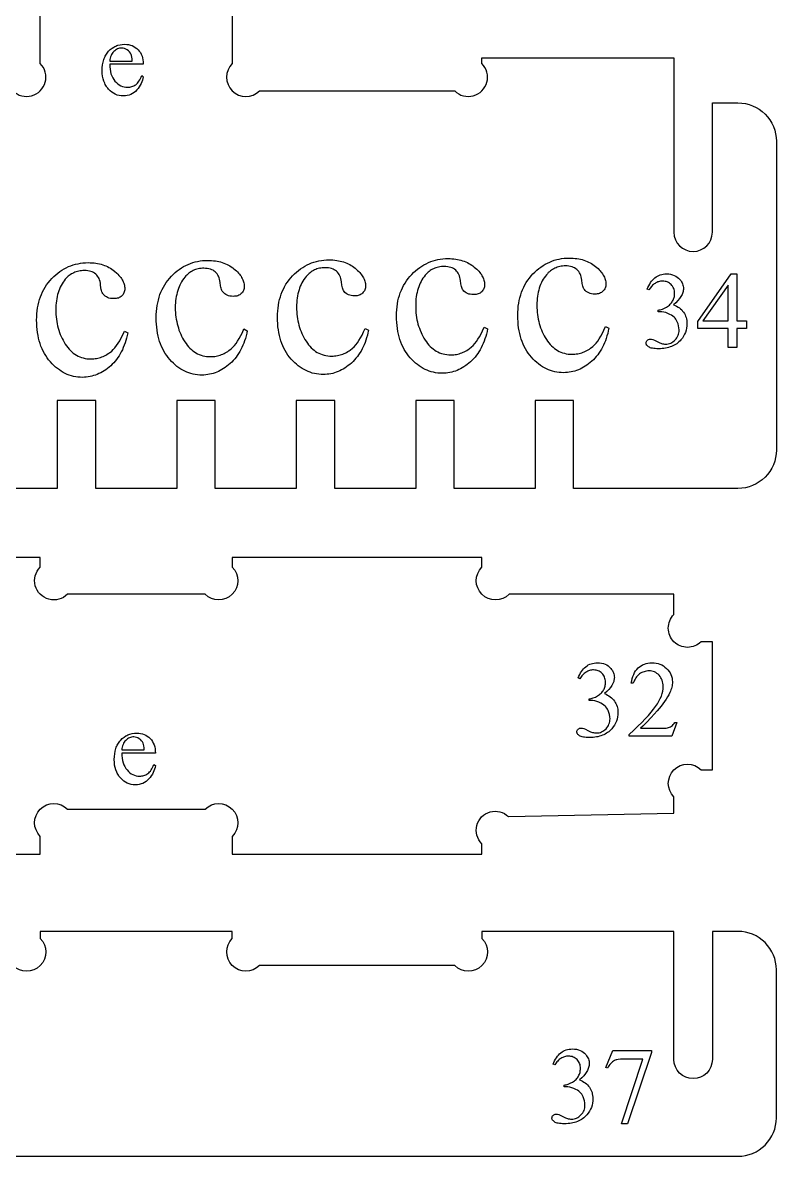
# Model space of a CAD drawing. Extents: x 7 to 905, y -397 to 592.
# Drawn here: x 790.5 to 884.7, y 14.5 to 156.1 of the extents above; entities that cross this region are included whole.
import ezdxf

# ---------------------------------------------------------------- set-up
doc = ezdxf.new("R2010")
doc.units = 0
doc.header["$MEASUREMENT"] = 0
doc.layers.add('EXT', color=1, linetype='CONTINUOUS')
doc.layers.add('TEXT', color=18, linetype='CONTINUOUS')

msp = doc.modelspace()

# ---------------------------------------------------------------- linework, layer by layer
at = {"layer": 'EXT'}
for points in [[(816.68, 161.97), (816.68, 150.99, 1), (820.07, 147.59), (844.48, 147.59, 1), (847.88, 150.99), (847.88, 151.7), (871.88, 151.7), (871.88, 129.92, 1), (876.68, 129.92), (876.68, 129.92), (876.68, 146.09), (879.88, 146.09, -0.414214), (884.68, 141.29), (884.68, 102.72, -0.414214), (879.88, 97.92), (859.34, 97.92), (859.34, 108.92), (854.54, 108.92), (854.54, 97.92), (844.41, 97.92), (844.41, 108.92), (839.61, 108.92), (839.61, 97.92), (829.48, 97.92), (829.48, 108.92), (824.68, 108.92), (824.68, 97.92), (814.54, 97.92), (814.54, 108.92), (809.74, 108.92), (809.74, 97.92), (799.61, 97.92), (799.61, 108.92), (794.81, 108.92), (794.81, 97.92), (784.68, 97.92)], [(789.28, 147.59, 1), (792.68, 150.99), (792.68, 161.97)], [(761.48, 52.24), (792.68, 52.24), (792.68, 54.46, -1), (796.07, 57.85), (813.28, 57.85, -1), (816.68, 54.46), (816.68, 52.24), (847.88, 52.24), (847.88, 53.53, -1), (851.2, 56.92), (871.88, 57.35), (871.88, 59.38, -1), (875.27, 62.77), (876.68, 62.77), (876.68, 78.77), (875.27, 78.77, -0.414214), (871.88, 78.77, -0.414214), (871.88, 82.17), (871.88, 84.7), (851.27, 84.7, -1), (847.88, 88.09), (847.88, 89.3), (816.68, 89.3), (816.68, 88.09, -1), (813.28, 84.7), (796.07, 84.7, -1), (792.68, 88.09), (792.68, 89.3), (761.48, 89.3)], [(729.48, 14.49), (879.88, 14.49, 0.414214), (884.68, 19.29), (884.68, 37.79, 0.414214), (879.88, 42.59), (876.68, 42.59), (876.68, 26.59, -1), (871.88, 26.59), (871.88, 26.59), (871.88, 42.59), (847.88, 42.59), (847.88, 41.71, -1), (844.48, 38.32), (820.07, 38.32, -1), (816.68, 41.71), (816.68, 42.59), (792.68, 42.59), (792.68, 41.71, -1), (789.28, 38.32)]]:
    msp.add_lwpolyline(points, format="xyb", dxfattribs=at)
at = {"layer": 'TEXT'}
for points in [[(801.36, 150.93), (801.37, 150.6), (801.4, 150.29), (801.45, 149.99), (801.52, 149.72), (801.62, 149.46), (801.73, 149.23), (801.86, 149.01), (802.02, 148.8), (802.19, 148.62), (802.37, 148.47), (802.55, 148.33), (802.74, 148.23), (802.94, 148.14), (803.15, 148.08), (803.36, 148.05), (803.58, 148.03), (803.73, 148.04), (803.87, 148.05), (804.01, 148.08), (804.14, 148.12), (804.27, 148.16), (804.39, 148.22), (804.51, 148.29), (804.62, 148.36), (804.73, 148.45), (804.83, 148.56), (804.93, 148.67), (805.02, 148.81), (805.11, 148.96), (805.2, 149.12), (805.28, 149.3), (805.36, 149.49), (805.56, 149.35), (805.52, 149.13), (805.46, 148.91), (805.39, 148.7), (805.29, 148.49), (805.18, 148.28), (805.06, 148.08), (804.91, 147.89), (804.75, 147.7), (804.58, 147.52), (804.4, 147.37), (804.2, 147.24), (804, 147.14), (803.78, 147.06), (803.56, 147), (803.32, 146.96), (803.08, 146.95), (802.81, 146.97), (802.55, 147.01), (802.3, 147.07), (802.06, 147.17), (801.83, 147.29), (801.61, 147.43), (801.4, 147.61), (801.2, 147.81), (801.11, 147.91), (801.02, 148.03), (800.94, 148.15), (800.86, 148.27), (800.79, 148.4), (800.73, 148.53), (800.62, 148.8), (800.53, 149.1), (800.47, 149.41), (800.43, 149.75), (800.42, 150.1), (800.43, 150.48), (800.47, 150.84), (800.53, 151.17), (800.62, 151.49), (800.67, 151.64), (800.73, 151.78), (800.8, 151.92), (800.87, 152.05), (800.95, 152.18), (801.03, 152.3), (801.12, 152.42), (801.22, 152.53), (801.43, 152.74), (801.65, 152.91), (801.88, 153.06), (802, 153.13), (802.12, 153.19), (802.25, 153.24), (802.38, 153.28), (802.65, 153.35), (802.93, 153.39), (803.23, 153.4), (803.48, 153.39), (803.72, 153.36), (803.94, 153.31), (804.16, 153.24), (804.36, 153.14), (804.56, 153.02), (804.74, 152.89), (804.91, 152.73), (805.06, 152.55), (805.19, 152.36), (805.31, 152.16), (805.4, 151.94), (805.47, 151.71), (805.52, 151.46), (805.55, 151.2), (805.56, 150.93)], [(801.36, 151.31), (804.18, 151.31), (804.16, 151.58), (804.13, 151.81), (804.09, 151.99), (804.04, 152.14), (803.94, 152.31), (803.83, 152.47), (803.7, 152.6), (803.54, 152.72), (803.38, 152.81), (803.21, 152.88), (803.03, 152.92), (802.86, 152.93), (802.72, 152.93), (802.59, 152.91), (802.46, 152.87), (802.33, 152.83), (802.21, 152.77), (802.1, 152.69), (801.98, 152.6), (801.87, 152.5), (801.77, 152.39), (801.68, 152.27), (801.6, 152.14), (801.53, 151.99), (801.47, 151.84), (801.42, 151.67), (801.39, 151.5)], [(803.62, 117.35), (803.54, 117.02), (803.46, 116.7), (803.38, 116.39), (803.28, 116.09), (803.17, 115.8), (803.06, 115.52), (802.94, 115.25), (802.81, 114.99), (802.67, 114.74), (802.53, 114.49), (802.37, 114.26), (802.21, 114.04), (802.04, 113.82), (801.86, 113.62), (801.67, 113.43), (801.48, 113.24), (801.28, 113.07), (801.07, 112.9), (800.87, 112.75), (800.66, 112.61), (800.45, 112.48), (800.24, 112.37), (800.02, 112.26), (799.8, 112.16), (799.58, 112.08), (799.35, 112.01), (799.13, 111.94), (798.9, 111.89), (798.67, 111.85), (798.43, 111.83), (798.19, 111.81), (797.95, 111.8), (797.67, 111.81), (797.39, 111.83), (797.11, 111.87), (796.84, 111.92), (796.57, 111.99), (796.31, 112.08), (796.05, 112.17), (795.8, 112.29), (795.55, 112.42), (795.31, 112.56), (795.07, 112.72), (794.83, 112.89), (794.6, 113.08), (794.38, 113.28), (794.16, 113.5), (793.94, 113.74), (793.73, 113.98), (793.54, 114.24), (793.36, 114.51), (793.19, 114.79), (793.04, 115.08), (792.9, 115.38), (792.77, 115.69), (792.66, 116.01), (792.56, 116.34), (792.47, 116.68), (792.4, 117.03), (792.34, 117.4), (792.29, 117.77), (792.26, 118.16), (792.24, 118.55), (792.23, 118.96), (792.24, 119.35), (792.26, 119.74), (792.3, 120.11), (792.35, 120.48), (792.42, 120.83), (792.5, 121.18), (792.59, 121.52), (792.7, 121.84), (792.83, 122.16), (792.97, 122.47), (793.13, 122.77), (793.3, 123.06), (793.48, 123.35), (793.68, 123.62), (793.9, 123.88), (794.13, 124.13), (794.37, 124.38), (794.61, 124.6), (794.86, 124.81), (795.12, 125.01), (795.38, 125.18), (795.65, 125.35), (795.93, 125.5), (796.21, 125.63), (796.5, 125.74), (796.79, 125.85), (797.09, 125.93), (797.4, 126), (797.71, 126.06), (798.02, 126.09), (798.35, 126.12), (798.68, 126.13), (798.92, 126.12), (799.16, 126.11), (799.4, 126.09), (799.63, 126.06), (799.85, 126.02), (800.07, 125.98), (800.28, 125.92), (800.49, 125.86), (800.69, 125.79), (800.89, 125.71), (801.08, 125.63), (801.26, 125.53), (801.44, 125.43), (801.62, 125.32), (801.79, 125.2), (801.95, 125.07), (802.25, 124.81), (802.39, 124.67), (802.51, 124.54), (802.63, 124.4), (802.73, 124.27), (802.83, 124.13), (802.91, 124), (802.99, 123.86), (803.05, 123.72), (803.11, 123.58), (803.15, 123.44), (803.19, 123.3), (803.21, 123.16), (803.23, 123.02), (803.23, 122.88), (803.23, 122.74), (803.21, 122.61), (803.18, 122.49), (803.14, 122.37), (803.09, 122.26), (803.03, 122.16), (802.96, 122.06), (802.87, 121.97), (802.78, 121.89), (802.67, 121.82), (802.56, 121.76), (802.44, 121.71), (802.31, 121.68), (802.17, 121.65), (802.02, 121.63), (801.86, 121.63), (801.65, 121.64), (801.45, 121.66), (801.27, 121.71), (801.1, 121.77), (800.94, 121.85), (800.8, 121.94), (800.67, 122.06), (800.55, 122.19), (800.49, 122.27), (800.43, 122.38), (800.38, 122.5), (800.34, 122.64), (800.3, 122.79), (800.27, 122.97), (800.22, 123.37), (800.19, 123.58), (800.15, 123.78), (800.1, 123.96), (800.03, 124.13), (799.95, 124.29), (799.85, 124.44), (799.74, 124.57), (799.62, 124.69), (799.48, 124.8), (799.34, 124.89), (799.18, 124.96), (799, 125.03), (798.82, 125.07), (798.62, 125.11), (798.41, 125.13), (798.19, 125.14), (798.01, 125.13), (797.83, 125.12), (797.66, 125.1), (797.49, 125.07), (797.32, 125.03), (797.16, 124.98), (797.01, 124.93), (796.86, 124.86), (796.71, 124.79), (796.57, 124.71), (796.43, 124.62), (796.3, 124.52), (796.17, 124.42), (796.05, 124.3), (795.93, 124.18), (795.81, 124.05), (795.67, 123.86), (795.53, 123.67), (795.41, 123.47), (795.29, 123.26), (795.18, 123.05), (795.09, 122.83), (795, 122.6), (794.92, 122.37), (794.85, 122.13), (794.79, 121.88), (794.74, 121.62), (794.69, 121.35), (794.66, 121.08), (794.64, 120.8), (794.62, 120.52), (794.62, 120.23), (794.62, 119.93), (794.64, 119.63), (794.66, 119.34), (794.69, 119.05), (794.74, 118.77), (794.79, 118.49), (794.85, 118.22), (794.92, 117.95), (795, 117.68), (795.08, 117.42), (795.18, 117.17), (795.29, 116.92), (795.4, 116.67), (795.53, 116.43), (795.66, 116.19), (795.81, 115.96), (795.96, 115.73), (796.12, 115.52), (796.28, 115.33), (796.45, 115.15), (796.63, 114.98), (796.81, 114.83), (797.01, 114.69), (797.2, 114.57), (797.41, 114.46), (797.62, 114.37), (797.83, 114.29), (798.06, 114.22), (798.29, 114.17), (798.52, 114.13), (798.77, 114.11), (799.02, 114.1), (799.19, 114.11), (799.37, 114.12), (799.55, 114.14), (799.72, 114.17), (799.89, 114.2), (800.06, 114.24), (800.22, 114.29), (800.39, 114.35), (800.55, 114.42), (800.71, 114.49), (800.86, 114.57), (801.02, 114.66), (801.17, 114.76), (801.32, 114.86), (801.61, 115.09), (801.81, 115.28), (802.01, 115.5), (802.21, 115.76), (802.41, 116.05), (802.61, 116.37), (802.8, 116.73), (803, 117.13), (803.19, 117.56)], [(818.56, 117.63), (818.48, 117.3), (818.4, 116.98), (818.32, 116.67), (818.22, 116.37), (818.11, 116.08), (818, 115.8), (817.88, 115.53), (817.75, 115.27), (817.61, 115.02), (817.47, 114.78), (817.31, 114.54), (817.15, 114.32), (816.98, 114.11), (816.8, 113.9), (816.61, 113.71), (816.42, 113.53), (816.22, 113.35), (816.01, 113.19), (815.81, 113.04), (815.6, 112.9), (815.39, 112.77), (815.18, 112.65), (814.96, 112.54), (814.74, 112.45), (814.52, 112.36), (814.29, 112.29), (814.07, 112.23), (813.84, 112.18), (813.61, 112.14), (813.37, 112.11), (813.13, 112.09), (812.89, 112.09), (812.61, 112.09), (812.33, 112.12), (812.05, 112.16), (811.78, 112.21), (811.51, 112.28), (811.25, 112.36), (810.99, 112.46), (810.74, 112.57), (810.49, 112.7), (810.25, 112.84), (810.01, 113), (809.77, 113.17), (809.54, 113.36), (809.32, 113.57), (809.1, 113.79), (808.88, 114.02), (808.67, 114.27), (808.48, 114.52), (808.3, 114.79), (808.13, 115.07), (807.98, 115.36), (807.84, 115.66), (807.71, 115.97), (807.6, 116.29), (807.5, 116.62), (807.41, 116.96), (807.34, 117.32), (807.28, 117.68), (807.23, 118.05), (807.2, 118.44), (807.18, 118.83), (807.17, 119.24), (807.18, 119.63), (807.2, 120.02), (807.24, 120.39), (807.29, 120.76), (807.36, 121.11), (807.44, 121.46), (807.53, 121.8), (807.64, 122.13), (807.77, 122.45), (807.91, 122.76), (808.07, 123.06), (808.24, 123.35), (808.42, 123.63), (808.62, 123.9), (808.84, 124.16), (809.07, 124.42), (809.31, 124.66), (809.55, 124.88), (809.8, 125.09), (810.06, 125.29), (810.32, 125.47), (810.59, 125.63), (810.87, 125.78), (811.15, 125.91), (811.44, 126.03), (811.73, 126.13), (812.03, 126.21), (812.34, 126.28), (812.65, 126.34), (812.96, 126.38), (813.29, 126.4), (813.62, 126.41), (813.86, 126.4), (814.1, 126.39), (814.34, 126.37), (814.57, 126.34), (814.79, 126.31), (815.01, 126.26), (815.22, 126.21), (815.43, 126.14), (815.63, 126.07), (815.83, 126), (816.02, 125.91), (816.2, 125.82), (816.38, 125.71), (816.56, 125.6), (816.73, 125.48), (816.89, 125.35), (817.19, 125.09), (817.33, 124.96), (817.45, 124.82), (817.57, 124.69), (817.67, 124.55), (817.77, 124.42), (817.85, 124.28), (817.93, 124.14), (817.99, 124), (818.05, 123.87), (818.09, 123.73), (818.13, 123.59), (818.15, 123.45), (818.17, 123.31), (818.17, 123.16), (818.17, 123.03), (818.15, 122.9), (818.12, 122.77), (818.08, 122.66), (818.03, 122.55), (817.97, 122.44), (817.9, 122.35), (817.81, 122.26), (817.72, 122.18), (817.61, 122.11), (817.5, 122.05), (817.38, 122), (817.25, 121.96), (817.11, 121.93), (816.96, 121.92), (816.8, 121.91), (816.59, 121.92), (816.39, 121.95), (816.21, 121.99), (816.04, 122.05), (815.88, 122.13), (815.74, 122.23), (815.61, 122.34), (815.49, 122.47), (815.43, 122.56), (815.37, 122.66), (815.32, 122.78), (815.28, 122.92), (815.24, 123.08), (815.21, 123.25), (815.16, 123.65), (815.13, 123.86), (815.09, 124.06), (815.04, 124.25), (814.97, 124.42), (814.89, 124.58), (814.79, 124.72), (814.68, 124.86), (814.56, 124.98), (814.42, 125.08), (814.28, 125.17), (814.12, 125.25), (813.94, 125.31), (813.76, 125.36), (813.56, 125.39), (813.35, 125.41), (813.13, 125.42), (812.95, 125.42), (812.77, 125.4), (812.6, 125.38), (812.43, 125.35), (812.26, 125.31), (812.1, 125.27), (811.95, 125.21), (811.8, 125.15), (811.65, 125.07), (811.51, 124.99), (811.37, 124.9), (811.24, 124.81), (811.11, 124.7), (810.99, 124.58), (810.87, 124.46), (810.75, 124.33), (810.61, 124.14), (810.47, 123.95), (810.35, 123.75), (810.23, 123.55), (810.12, 123.33), (810.03, 123.11), (809.94, 122.89), (809.86, 122.65), (809.79, 122.41), (809.73, 122.16), (809.68, 121.9), (809.63, 121.64), (809.6, 121.37), (809.58, 121.09), (809.56, 120.8), (809.56, 120.51), (809.56, 120.21), (809.58, 119.91), (809.6, 119.62), (809.63, 119.33), (809.68, 119.05), (809.73, 118.77), (809.79, 118.5), (809.86, 118.23), (809.94, 117.97), (810.02, 117.71), (810.12, 117.45), (810.23, 117.2), (810.34, 116.95), (810.47, 116.71), (810.6, 116.47), (810.75, 116.24), (810.9, 116.01), (811.06, 115.81), (811.22, 115.61), (811.39, 115.43), (811.57, 115.26), (811.75, 115.11), (811.95, 114.97), (812.14, 114.85), (812.35, 114.74), (812.56, 114.65), (812.77, 114.57), (813, 114.5), (813.23, 114.45), (813.46, 114.42), (813.71, 114.4), (813.96, 114.39), (814.13, 114.39), (814.31, 114.4), (814.49, 114.42), (814.66, 114.45), (814.83, 114.48), (815, 114.53), (815.16, 114.58), (815.33, 114.64), (815.49, 114.7), (815.65, 114.77), (815.8, 114.86), (815.96, 114.94), (816.11, 115.04), (816.26, 115.14), (816.55, 115.38), (816.75, 115.56), (816.95, 115.78), (817.15, 116.04), (817.35, 116.33), (817.55, 116.66), (817.74, 117.02), (817.94, 117.41), (818.13, 117.84)], [(833.71, 117.7), (833.64, 117.37), (833.56, 117.05), (833.47, 116.74), (833.38, 116.44), (833.27, 116.15), (833.16, 115.87), (833.04, 115.6), (832.91, 115.34), (832.77, 115.09), (832.62, 114.85), (832.47, 114.61), (832.31, 114.39), (832.14, 114.18), (831.96, 113.97), (831.77, 113.78), (831.58, 113.59), (831.38, 113.42), (831.17, 113.26), (830.97, 113.1), (830.76, 112.96), (830.55, 112.84), (830.33, 112.72), (830.12, 112.61), (829.9, 112.52), (829.68, 112.43), (829.45, 112.36), (829.23, 112.3), (829, 112.25), (828.76, 112.21), (828.53, 112.18), (828.29, 112.16), (828.05, 112.16), (827.77, 112.16), (827.49, 112.19), (827.21, 112.22), (826.94, 112.28), (826.67, 112.34), (826.41, 112.43), (826.15, 112.53), (825.9, 112.64), (825.65, 112.77), (825.41, 112.91), (825.17, 113.07), (824.93, 113.24), (824.7, 113.43), (824.48, 113.63), (824.26, 113.85), (824.04, 114.09), (823.83, 114.33), (823.64, 114.59), (823.46, 114.86), (823.29, 115.14), (823.14, 115.43), (823, 115.73), (822.87, 116.04), (822.76, 116.36), (822.66, 116.69), (822.57, 117.03), (822.5, 117.39), (822.44, 117.75), (822.39, 118.12), (822.36, 118.51), (822.34, 118.9), (822.33, 119.31), (822.34, 119.7), (822.36, 120.09), (822.4, 120.46), (822.45, 120.83), (822.51, 121.18), (822.6, 121.53), (822.69, 121.87), (822.8, 122.2), (822.93, 122.51), (823.07, 122.82), (823.22, 123.12), (823.39, 123.42), (823.58, 123.7), (823.78, 123.97), (823.99, 124.23), (824.22, 124.49), (824.46, 124.73), (824.71, 124.95), (824.96, 125.16), (825.22, 125.36), (825.48, 125.54), (825.75, 125.7), (826.03, 125.85), (826.31, 125.98), (826.6, 126.1), (826.89, 126.2), (827.19, 126.28), (827.49, 126.35), (827.81, 126.41), (828.12, 126.45), (828.45, 126.47), (828.77, 126.48), (829.02, 126.47), (829.26, 126.46), (829.5, 126.44), (829.73, 126.41), (829.95, 126.37), (830.17, 126.33), (830.38, 126.28), (830.59, 126.21), (830.79, 126.14), (830.99, 126.07), (831.18, 125.98), (831.36, 125.88), (831.54, 125.78), (831.72, 125.67), (831.89, 125.55), (832.05, 125.42), (832.35, 125.16), (832.48, 125.02), (832.61, 124.89), (832.72, 124.76), (832.83, 124.62), (832.93, 124.48), (833.01, 124.35), (833.09, 124.21), (833.15, 124.07), (833.21, 123.93), (833.25, 123.8), (833.29, 123.66), (833.31, 123.51), (833.33, 123.37), (833.33, 123.23), (833.33, 123.1), (833.31, 122.97), (833.28, 122.84), (833.24, 122.73), (833.19, 122.62), (833.13, 122.51), (833.05, 122.42), (832.97, 122.33), (832.88, 122.24), (832.77, 122.17), (832.66, 122.11), (832.54, 122.07), (832.41, 122.03), (832.27, 122), (832.12, 121.98), (831.96, 121.98), (831.75, 121.99), (831.55, 122.01), (831.37, 122.06), (831.2, 122.12), (831.04, 122.2), (830.9, 122.29), (830.76, 122.41), (830.65, 122.54), (830.59, 122.63), (830.53, 122.73), (830.48, 122.85), (830.44, 122.99), (830.4, 123.15), (830.37, 123.32), (830.32, 123.72), (830.29, 123.93), (830.25, 124.13), (830.19, 124.31), (830.13, 124.49), (830.04, 124.65), (829.95, 124.79), (829.84, 124.93), (829.72, 125.05), (829.58, 125.15), (829.43, 125.24), (829.27, 125.32), (829.1, 125.38), (828.92, 125.43), (828.72, 125.46), (828.51, 125.48), (828.29, 125.49), (828.11, 125.48), (827.93, 125.47), (827.75, 125.45), (827.59, 125.42), (827.42, 125.38), (827.26, 125.34), (827.11, 125.28), (826.96, 125.22), (826.81, 125.14), (826.67, 125.06), (826.53, 124.97), (826.4, 124.87), (826.27, 124.77), (826.15, 124.65), (826.03, 124.53), (825.91, 124.4), (825.77, 124.21), (825.63, 124.02), (825.51, 123.82), (825.39, 123.62), (825.28, 123.4), (825.18, 123.18), (825.1, 122.95), (825.02, 122.72), (824.95, 122.48), (824.89, 122.23), (824.83, 121.97), (824.79, 121.71), (824.76, 121.44), (824.74, 121.16), (824.72, 120.87), (824.72, 120.58), (824.72, 120.28), (824.74, 119.98), (824.76, 119.69), (824.79, 119.4), (824.83, 119.12), (824.88, 118.84), (824.95, 118.57), (825.01, 118.3), (825.09, 118.04), (825.18, 117.78), (825.28, 117.52), (825.39, 117.27), (825.5, 117.02), (825.63, 116.78), (825.76, 116.54), (825.91, 116.31), (826.06, 116.08), (826.22, 115.87), (826.38, 115.68), (826.55, 115.5), (826.73, 115.33), (826.91, 115.18), (827.1, 115.04), (827.3, 114.92), (827.5, 114.81), (827.71, 114.72), (827.93, 114.64), (828.15, 114.57), (828.38, 114.52), (828.62, 114.49), (828.86, 114.46), (829.11, 114.46), (829.29, 114.46), (829.47, 114.47), (829.64, 114.49), (829.82, 114.52), (829.99, 114.55), (830.16, 114.6), (830.32, 114.65), (830.48, 114.7), (830.65, 114.77), (830.8, 114.84), (830.96, 114.92), (831.12, 115.01), (831.27, 115.11), (831.42, 115.21), (831.71, 115.44), (831.91, 115.63), (832.11, 115.85), (832.31, 116.11), (832.51, 116.4), (832.71, 116.72), (832.9, 117.08), (833.09, 117.48), (833.29, 117.91)], [(848.59, 117.86), (848.52, 117.53), (848.44, 117.21), (848.35, 116.9), (848.26, 116.6), (848.15, 116.31), (848.04, 116.03), (847.92, 115.76), (847.79, 115.5), (847.65, 115.24), (847.5, 115), (847.35, 114.77), (847.19, 114.55), (847.02, 114.33), (846.84, 114.13), (846.65, 113.93), (846.46, 113.75), (846.26, 113.58), (846.05, 113.41), (845.85, 113.26), (845.64, 113.12), (845.43, 112.99), (845.21, 112.87), (845, 112.77), (844.78, 112.67), (844.56, 112.59), (844.33, 112.51), (844.11, 112.45), (843.88, 112.4), (843.64, 112.36), (843.41, 112.33), (843.17, 112.32), (842.93, 112.31), (842.65, 112.32), (842.37, 112.34), (842.09, 112.38), (841.82, 112.43), (841.55, 112.5), (841.29, 112.58), (841.03, 112.68), (840.78, 112.79), (840.53, 112.92), (840.29, 113.07), (840.05, 113.22), (839.81, 113.4), (839.58, 113.59), (839.36, 113.79), (839.14, 114.01), (838.92, 114.24), (838.71, 114.49), (838.52, 114.75), (838.34, 115.02), (838.17, 115.29), (838.02, 115.58), (837.88, 115.88), (837.75, 116.19), (837.64, 116.52), (837.54, 116.85), (837.45, 117.19), (837.38, 117.54), (837.32, 117.91), (837.27, 118.28), (837.24, 118.66), (837.22, 119.06), (837.21, 119.47), (837.22, 119.86), (837.24, 120.24), (837.28, 120.62), (837.33, 120.98), (837.39, 121.34), (837.47, 121.69), (837.57, 122.02), (837.68, 122.35), (837.81, 122.67), (837.95, 122.98), (838.1, 123.28), (838.27, 123.57), (838.46, 123.85), (838.66, 124.13), (838.87, 124.39), (839.1, 124.64), (839.34, 124.88), (839.59, 125.11), (839.84, 125.32), (840.1, 125.51), (840.36, 125.69), (840.63, 125.86), (840.91, 126), (841.19, 126.14), (841.48, 126.25), (841.77, 126.35), (842.07, 126.44), (842.37, 126.51), (842.68, 126.56), (843, 126.6), (843.32, 126.63), (843.65, 126.63), (843.9, 126.63), (844.14, 126.62), (844.38, 126.6), (844.61, 126.57), (844.83, 126.53), (845.05, 126.48), (845.26, 126.43), (845.47, 126.37), (845.67, 126.3), (845.87, 126.22), (846.06, 126.13), (846.24, 126.04), (846.42, 125.94), (846.6, 125.83), (846.76, 125.71), (846.93, 125.58), (847.23, 125.31), (847.36, 125.18), (847.49, 125.05), (847.6, 124.91), (847.71, 124.78), (847.81, 124.64), (847.89, 124.5), (847.97, 124.37), (848.03, 124.23), (848.09, 124.09), (848.13, 123.95), (848.17, 123.81), (848.19, 123.67), (848.21, 123.53), (848.21, 123.39), (848.21, 123.25), (848.19, 123.12), (848.16, 123), (848.12, 122.88), (848.07, 122.77), (848.01, 122.67), (847.93, 122.57), (847.85, 122.48), (847.76, 122.4), (847.65, 122.33), (847.54, 122.27), (847.42, 122.22), (847.29, 122.18), (847.15, 122.16), (847, 122.14), (846.84, 122.13), (846.63, 122.14), (846.43, 122.17), (846.25, 122.21), (846.08, 122.27), (845.92, 122.35), (845.77, 122.45), (845.64, 122.56), (845.53, 122.7), (845.47, 122.78), (845.41, 122.89), (845.36, 123.01), (845.32, 123.14), (845.28, 123.3), (845.25, 123.47), (845.2, 123.88), (845.17, 124.09), (845.13, 124.28), (845.07, 124.47), (845.01, 124.64), (844.92, 124.8), (844.83, 124.95), (844.72, 125.08), (844.6, 125.2), (844.46, 125.31), (844.31, 125.4), (844.15, 125.47), (843.98, 125.53), (843.8, 125.58), (843.6, 125.62), (843.39, 125.64), (843.17, 125.64), (842.98, 125.64), (842.81, 125.63), (842.63, 125.61), (842.47, 125.58), (842.3, 125.54), (842.14, 125.49), (841.99, 125.44), (841.84, 125.37), (841.69, 125.3), (841.55, 125.22), (841.41, 125.13), (841.28, 125.03), (841.15, 124.92), (841.03, 124.81), (840.91, 124.69), (840.79, 124.55), (840.65, 124.37), (840.51, 124.18), (840.39, 123.98), (840.27, 123.77), (840.16, 123.56), (840.06, 123.34), (839.98, 123.11), (839.9, 122.88), (839.83, 122.63), (839.77, 122.38), (839.71, 122.13), (839.67, 121.86), (839.64, 121.59), (839.62, 121.31), (839.6, 121.03), (839.6, 120.73), (839.6, 120.43), (839.62, 120.14), (839.64, 119.85), (839.67, 119.56), (839.71, 119.28), (839.76, 119), (839.83, 118.73), (839.89, 118.46), (839.97, 118.19), (840.06, 117.93), (840.16, 117.68), (840.27, 117.42), (840.38, 117.18), (840.51, 116.94), (840.64, 116.7), (840.79, 116.46), (840.94, 116.24), (841.09, 116.03), (841.26, 115.83), (841.43, 115.65), (841.61, 115.49), (841.79, 115.34), (841.98, 115.2), (842.18, 115.08), (842.38, 114.97), (842.59, 114.87), (842.81, 114.79), (843.03, 114.73), (843.26, 114.68), (843.5, 114.64), (843.74, 114.62), (843.99, 114.61), (844.17, 114.62), (844.35, 114.63), (844.52, 114.65), (844.7, 114.67), (844.87, 114.71), (845.04, 114.75), (845.2, 114.8), (845.36, 114.86), (845.53, 114.93), (845.68, 115), (845.84, 115.08), (846, 115.17), (846.15, 115.26), (846.3, 115.37), (846.59, 115.6), (846.79, 115.79), (846.99, 116.01), (847.19, 116.27), (847.39, 116.56), (847.59, 116.88), (847.78, 117.24), (847.97, 117.63), (848.17, 118.06)], [(863.75, 117.93), (863.68, 117.6), (863.6, 117.28), (863.51, 116.97), (863.41, 116.67), (863.31, 116.38), (863.2, 116.1), (863.08, 115.83), (862.95, 115.56), (862.81, 115.31), (862.66, 115.07), (862.51, 114.84), (862.35, 114.61), (862.17, 114.4), (862, 114.2), (861.81, 114), (861.61, 113.82), (861.41, 113.64), (861.21, 113.48), (861.01, 113.33), (860.8, 113.19), (860.59, 113.06), (860.37, 112.94), (860.16, 112.84), (859.94, 112.74), (859.71, 112.66), (859.49, 112.58), (859.26, 112.52), (859.03, 112.47), (858.8, 112.43), (858.57, 112.4), (858.33, 112.39), (858.09, 112.38), (857.8, 112.39), (857.52, 112.41), (857.25, 112.45), (856.98, 112.5), (856.71, 112.57), (856.45, 112.65), (856.19, 112.75), (855.94, 112.86), (855.69, 112.99), (855.44, 113.13), (855.2, 113.29), (854.97, 113.47), (854.74, 113.66), (854.51, 113.86), (854.29, 114.08), (854.08, 114.31), (853.87, 114.56), (853.68, 114.82), (853.5, 115.08), (853.33, 115.36), (853.18, 115.65), (853.03, 115.95), (852.91, 116.26), (852.79, 116.58), (852.69, 116.92), (852.61, 117.26), (852.53, 117.61), (852.47, 117.97), (852.43, 118.35), (852.39, 118.73), (852.37, 119.13), (852.37, 119.53), (852.37, 119.93), (852.4, 120.31), (852.43, 120.69), (852.48, 121.05), (852.55, 121.41), (852.63, 121.75), (852.73, 122.09), (852.84, 122.42), (852.97, 122.74), (853.11, 123.05), (853.26, 123.35), (853.43, 123.64), (853.62, 123.92), (853.82, 124.19), (854.03, 124.46), (854.26, 124.71), (854.5, 124.95), (854.75, 125.18), (855, 125.39), (855.26, 125.58), (855.52, 125.76), (855.79, 125.92), (856.07, 126.07), (856.35, 126.2), (856.63, 126.32), (856.93, 126.42), (857.23, 126.51), (857.53, 126.58), (857.84, 126.63), (858.16, 126.67), (858.48, 126.69), (858.81, 126.7), (859.06, 126.7), (859.3, 126.69), (859.53, 126.66), (859.76, 126.64), (859.99, 126.6), (860.21, 126.55), (860.42, 126.5), (860.63, 126.44), (860.83, 126.37), (861.02, 126.29), (861.22, 126.2), (861.4, 126.11), (861.58, 126.01), (861.75, 125.89), (861.92, 125.77), (862.09, 125.65), (862.39, 125.38), (862.52, 125.25), (862.65, 125.11), (862.76, 124.98), (862.87, 124.84), (862.96, 124.71), (863.05, 124.57), (863.12, 124.43), (863.19, 124.3), (863.24, 124.16), (863.29, 124.02), (863.32, 123.88), (863.35, 123.74), (863.36, 123.6), (863.37, 123.46), (863.36, 123.32), (863.35, 123.19), (863.32, 123.07), (863.28, 122.95), (863.23, 122.84), (863.17, 122.74), (863.09, 122.64), (863.01, 122.55), (862.91, 122.47), (862.81, 122.4), (862.7, 122.34), (862.57, 122.29), (862.44, 122.25), (862.3, 122.22), (862.16, 122.21), (862, 122.2), (861.79, 122.21), (861.59, 122.24), (861.41, 122.28), (861.23, 122.34), (861.08, 122.42), (860.93, 122.52), (860.8, 122.63), (860.69, 122.76), (860.63, 122.85), (860.57, 122.95), (860.52, 123.07), (860.48, 123.21), (860.44, 123.37), (860.4, 123.54), (860.35, 123.94), (860.33, 124.15), (860.29, 124.35), (860.23, 124.54), (860.16, 124.71), (860.08, 124.87), (859.99, 125.02), (859.88, 125.15), (859.76, 125.27), (859.62, 125.37), (859.47, 125.46), (859.31, 125.54), (859.14, 125.6), (858.96, 125.65), (858.76, 125.69), (858.55, 125.71), (858.33, 125.71), (858.14, 125.71), (857.97, 125.7), (857.79, 125.68), (857.62, 125.65), (857.46, 125.61), (857.3, 125.56), (857.14, 125.5), (856.99, 125.44), (856.85, 125.37), (856.71, 125.29), (856.57, 125.2), (856.44, 125.1), (856.31, 124.99), (856.18, 124.88), (856.07, 124.75), (855.95, 124.62), (855.81, 124.44), (855.67, 124.25), (855.54, 124.05), (855.43, 123.84), (855.32, 123.63), (855.22, 123.41), (855.13, 123.18), (855.05, 122.94), (854.98, 122.7), (854.92, 122.45), (854.87, 122.2), (854.83, 121.93), (854.8, 121.66), (854.77, 121.38), (854.76, 121.1), (854.76, 120.8), (854.76, 120.5), (854.77, 120.21), (854.8, 119.91), (854.83, 119.63), (854.87, 119.35), (854.92, 119.07), (854.98, 118.79), (855.05, 118.52), (855.13, 118.26), (855.22, 118), (855.32, 117.74), (855.42, 117.49), (855.54, 117.25), (855.66, 117), (855.8, 116.77), (855.94, 116.53), (856.09, 116.31), (856.25, 116.1), (856.42, 115.9), (856.59, 115.72), (856.77, 115.56), (856.95, 115.4), (857.14, 115.27), (857.34, 115.14), (857.54, 115.04), (857.75, 114.94), (857.97, 114.86), (858.19, 114.8), (858.42, 114.75), (858.66, 114.71), (858.9, 114.69), (859.15, 114.68), (859.33, 114.68), (859.51, 114.7), (859.68, 114.72), (859.86, 114.74), (860.03, 114.78), (860.19, 114.82), (860.36, 114.87), (860.52, 114.93), (860.68, 114.99), (860.84, 115.07), (861, 115.15), (861.15, 115.24), (861.31, 115.33), (861.45, 115.44), (861.75, 115.67), (861.95, 115.86), (862.15, 116.08), (862.35, 116.33), (862.55, 116.62), (862.74, 116.95), (862.94, 117.31), (863.13, 117.7), (863.33, 118.13)], [(868.53, 122.82), (868.63, 123.04), (868.73, 123.25), (868.85, 123.44), (868.97, 123.63), (869.09, 123.8), (869.22, 123.95), (869.36, 124.1), (869.5, 124.23), (869.65, 124.34), (869.81, 124.44), (869.98, 124.53), (870.16, 124.6), (870.35, 124.65), (870.55, 124.69), (870.75, 124.71), (870.97, 124.72), (871.23, 124.71), (871.47, 124.68), (871.71, 124.62), (871.92, 124.54), (872.12, 124.44), (872.3, 124.32), (872.47, 124.18), (872.62, 124.02), (872.73, 123.88), (872.82, 123.75), (872.89, 123.61), (872.95, 123.47), (873, 123.33), (873.04, 123.19), (873.06, 123.04), (873.06, 122.89), (873.06, 122.77), (873.04, 122.65), (873.02, 122.52), (872.99, 122.4), (872.94, 122.27), (872.89, 122.15), (872.83, 122.02), (872.75, 121.9), (872.67, 121.77), (872.58, 121.64), (872.37, 121.38), (872.12, 121.12), (871.83, 120.86), (872.03, 120.78), (872.22, 120.68), (872.39, 120.58), (872.56, 120.47), (872.71, 120.35), (872.85, 120.22), (872.97, 120.08), (873.08, 119.93), (873.18, 119.78), (873.27, 119.62), (873.34, 119.45), (873.4, 119.28), (873.45, 119.1), (873.48, 118.91), (873.5, 118.71), (873.51, 118.51), (873.5, 118.23), (873.46, 117.95), (873.4, 117.68), (873.32, 117.42), (873.22, 117.18), (873.09, 116.94), (872.94, 116.71), (872.76, 116.49), (872.64, 116.35), (872.51, 116.23), (872.37, 116.11), (872.23, 116), (872.07, 115.9), (871.92, 115.81), (871.75, 115.73), (871.58, 115.65), (871.4, 115.59), (871.21, 115.53), (871.02, 115.48), (870.82, 115.44), (870.62, 115.41), (870.4, 115.39), (870.18, 115.38), (869.96, 115.37), (869.74, 115.38), (869.54, 115.39), (869.36, 115.41), (869.19, 115.43), (869.05, 115.46), (868.92, 115.5), (868.81, 115.55), (868.72, 115.6), (868.58, 115.72), (868.52, 115.77), (868.47, 115.83), (868.44, 115.9), (868.41, 115.96), (868.4, 116.02), (868.39, 116.08), (868.4, 116.18), (868.43, 116.27), (868.48, 116.35), (868.55, 116.42), (868.63, 116.49), (868.72, 116.53), (868.82, 116.56), (868.92, 116.57), (869.09, 116.56), (869.26, 116.52), (869.44, 116.44), (869.77, 116.27), (870.11, 116.11), (870.23, 116.06), (870.32, 116.02), (870.45, 115.99), (870.58, 115.97), (870.71, 115.96), (870.85, 115.95), (871.01, 115.96), (871.17, 115.98), (871.33, 116.03), (871.48, 116.08), (871.62, 116.16), (871.76, 116.25), (871.9, 116.35), (872.02, 116.48), (872.14, 116.61), (872.24, 116.75), (872.33, 116.9), (872.4, 117.05), (872.45, 117.21), (872.49, 117.37), (872.52, 117.54), (872.53, 117.72), (872.51, 117.98), (872.47, 118.24), (872.39, 118.49), (872.29, 118.74), (872.2, 118.91), (872.11, 119.07), (872.02, 119.2), (871.91, 119.3), (871.76, 119.43), (871.58, 119.56), (871.37, 119.67), (871.13, 119.78), (870.88, 119.88), (870.63, 119.95), (870.37, 119.99), (870.12, 120), (869.9, 120), (869.9, 120.2), (870.03, 120.22), (870.17, 120.25), (870.43, 120.33), (870.69, 120.44), (870.96, 120.58), (871.08, 120.66), (871.2, 120.74), (871.31, 120.83), (871.41, 120.92), (871.5, 121.02), (871.58, 121.12), (871.66, 121.22), (871.72, 121.33), (871.78, 121.44), (871.83, 121.55), (871.87, 121.67), (871.9, 121.79), (871.93, 121.91), (871.95, 122.03), (871.96, 122.16), (871.96, 122.29), (871.95, 122.46), (871.93, 122.62), (871.9, 122.77), (871.85, 122.91), (871.79, 123.04), (871.72, 123.17), (871.63, 123.29), (871.53, 123.4), (871.42, 123.49), (871.31, 123.58), (871.18, 123.65), (871.05, 123.71), (870.92, 123.76), (870.77, 123.79), (870.62, 123.81), (870.47, 123.82), (870.34, 123.81), (870.22, 123.8), (870.09, 123.78), (869.97, 123.75), (869.86, 123.71), (869.74, 123.66), (869.63, 123.61), (869.52, 123.54), (869.42, 123.47), (869.31, 123.39), (869.21, 123.3), (869.12, 123.2), (869.02, 123.09), (868.93, 122.97), (868.75, 122.72)], [(880.96, 118.85), (880.96, 117.91), (879.75, 117.91), (879.75, 115.53), (878.66, 115.53), (878.66, 117.91), (874.85, 117.91), (874.85, 118.76), (879.02, 124.72), (879.75, 124.72), (879.75, 118.85)], [(878.66, 118.85), (878.66, 123.32), (875.5, 118.85)], [(859.89, 74.25), (859.99, 74.47), (860.1, 74.67), (860.21, 74.87), (860.33, 75.05), (860.45, 75.22), (860.59, 75.38), (860.72, 75.52), (860.87, 75.65), (861.02, 75.77), (861.18, 75.87), (861.35, 75.95), (861.53, 76.02), (861.71, 76.07), (861.91, 76.11), (862.12, 76.14), (862.33, 76.14), (862.59, 76.13), (862.84, 76.1), (863.07, 76.04), (863.29, 75.97), (863.48, 75.87), (863.67, 75.75), (863.84, 75.6), (863.99, 75.44), (864.09, 75.31), (864.18, 75.17), (864.26, 75.04), (864.32, 74.9), (864.37, 74.76), (864.4, 74.61), (864.42, 74.47), (864.43, 74.32), (864.42, 74.2), (864.41, 74.07), (864.38, 73.95), (864.35, 73.82), (864.31, 73.7), (864.25, 73.57), (864.19, 73.45), (864.12, 73.32), (864.04, 73.19), (863.94, 73.06), (863.73, 72.81), (863.48, 72.55), (863.19, 72.29), (863.39, 72.2), (863.58, 72.11), (863.76, 72), (863.92, 71.89), (864.07, 71.77), (864.21, 71.64), (864.33, 71.5), (864.45, 71.36), (864.55, 71.2), (864.63, 71.04), (864.71, 70.88), (864.77, 70.7), (864.81, 70.52), (864.85, 70.33), (864.87, 70.14), (864.87, 69.94), (864.86, 69.65), (864.83, 69.37), (864.77, 69.11), (864.69, 68.85), (864.58, 68.6), (864.45, 68.36), (864.3, 68.13), (864.13, 67.91), (864, 67.78), (863.87, 67.65), (863.73, 67.53), (863.59, 67.43), (863.44, 67.33), (863.28, 67.23), (863.11, 67.15), (862.94, 67.08), (862.76, 67.01), (862.58, 66.96), (862.38, 66.91), (862.19, 66.87), (861.98, 66.84), (861.77, 66.82), (861.55, 66.8), (861.32, 66.8), (861.1, 66.8), (860.9, 66.81), (860.72, 66.83), (860.56, 66.85), (860.41, 66.89), (860.28, 66.93), (860.17, 66.97), (860.08, 67.02), (859.94, 67.14), (859.88, 67.2), (859.84, 67.26), (859.8, 67.32), (859.77, 67.38), (859.76, 67.44), (859.75, 67.51), (859.76, 67.6), (859.79, 67.69), (859.84, 67.77), (859.91, 67.85), (859.99, 67.91), (860.08, 67.96), (860.18, 67.98), (860.29, 67.99), (860.45, 67.98), (860.62, 67.94), (860.81, 67.86), (861.13, 67.7), (861.47, 67.53), (861.59, 67.48), (861.69, 67.45), (861.81, 67.42), (861.94, 67.39), (862.07, 67.38), (862.21, 67.38), (862.38, 67.38), (862.54, 67.41), (862.69, 67.45), (862.84, 67.51), (862.99, 67.58), (863.13, 67.67), (863.26, 67.78), (863.39, 67.9), (863.51, 68.03), (863.61, 68.17), (863.69, 68.32), (863.76, 68.47), (863.82, 68.63), (863.86, 68.8), (863.88, 68.97), (863.89, 69.14), (863.87, 69.4), (863.83, 69.66), (863.76, 69.91), (863.66, 70.16), (863.57, 70.34), (863.48, 70.49), (863.38, 70.62), (863.28, 70.73), (863.12, 70.86), (862.94, 70.98), (862.73, 71.1), (862.5, 71.21), (862.25, 71.3), (861.99, 71.37), (861.74, 71.41), (861.48, 71.42), (861.27, 71.42), (861.27, 71.62), (861.4, 71.64), (861.53, 71.67), (861.79, 71.75), (862.06, 71.86), (862.32, 72), (862.45, 72.08), (862.57, 72.17), (862.67, 72.25), (862.78, 72.35), (862.87, 72.44), (862.95, 72.54), (863.02, 72.64), (863.09, 72.75), (863.14, 72.86), (863.19, 72.98), (863.23, 73.09), (863.27, 73.21), (863.29, 73.33), (863.31, 73.46), (863.32, 73.58), (863.33, 73.71), (863.32, 73.88), (863.3, 74.04), (863.26, 74.19), (863.22, 74.33), (863.16, 74.47), (863.08, 74.59), (863, 74.71), (862.9, 74.82), (862.79, 74.92), (862.67, 75), (862.55, 75.08), (862.42, 75.14), (862.28, 75.18), (862.14, 75.21), (861.99, 75.23), (861.83, 75.24), (861.7, 75.24), (861.58, 75.22), (861.46, 75.2), (861.34, 75.17), (861.22, 75.13), (861.11, 75.09), (861, 75.03), (860.89, 74.97), (860.78, 74.89), (860.68, 74.81), (860.58, 74.72), (860.48, 74.62), (860.38, 74.51), (860.29, 74.4), (860.11, 74.14)], [(872.23, 68.69), (871.6, 66.96), (866.29, 66.96), (866.29, 67.2), (866.86, 67.73), (867.38, 68.22), (867.85, 68.7), (868.29, 69.14), (868.68, 69.57), (869.03, 69.97), (869.33, 70.34), (869.59, 70.69), (869.81, 71.03), (870.01, 71.36), (870.17, 71.68), (870.31, 71.99), (870.41, 72.3), (870.49, 72.59), (870.53, 72.89), (870.55, 73.17), (870.54, 73.38), (870.51, 73.58), (870.47, 73.77), (870.42, 73.95), (870.34, 74.12), (870.25, 74.28), (870.14, 74.43), (870.02, 74.58), (869.89, 74.71), (869.75, 74.82), (869.6, 74.91), (869.45, 74.99), (869.29, 75.05), (869.12, 75.09), (868.95, 75.12), (868.77, 75.13), (868.6, 75.12), (868.44, 75.1), (868.29, 75.07), (868.14, 75.03), (867.99, 74.98), (867.85, 74.91), (867.71, 74.83), (867.58, 74.74), (867.45, 74.64), (867.33, 74.52), (867.22, 74.4), (867.12, 74.26), (867.02, 74.11), (866.94, 73.95), (866.86, 73.78), (866.8, 73.6), (866.55, 73.6), (866.6, 73.9), (866.67, 74.18), (866.75, 74.44), (866.85, 74.69), (866.96, 74.91), (867.09, 75.12), (867.24, 75.31), (867.4, 75.49), (867.58, 75.64), (867.77, 75.77), (867.97, 75.89), (868.18, 75.98), (868.4, 76.05), (868.63, 76.1), (868.87, 76.13), (869.12, 76.14), (869.39, 76.13), (869.64, 76.1), (869.89, 76.04), (870.12, 75.97), (870.35, 75.87), (870.56, 75.75), (870.76, 75.6), (870.95, 75.44), (871.12, 75.26), (871.27, 75.07), (871.39, 74.88), (871.5, 74.67), (871.58, 74.46), (871.64, 74.24), (871.67, 74.02), (871.68, 73.78), (871.68, 73.61), (871.66, 73.44), (871.64, 73.27), (871.6, 73.1), (871.56, 72.93), (871.5, 72.76), (871.44, 72.58), (871.36, 72.41), (871.23, 72.14), (871.08, 71.87), (870.91, 71.59), (870.72, 71.31), (870.51, 71.02), (870.28, 70.73), (870.04, 70.44), (869.77, 70.14), (869.02, 69.32), (868.43, 68.69), (867.99, 68.24), (867.71, 67.96), (870.06, 67.96), (870.39, 67.96), (870.67, 67.97), (870.89, 67.99), (871.06, 68.01), (871.2, 68.05), (871.34, 68.09), (871.46, 68.15), (871.58, 68.23), (871.69, 68.32), (871.8, 68.43), (871.9, 68.55), (871.99, 68.69)], [(802.87, 64.87), (802.88, 64.54), (802.91, 64.23), (802.96, 63.94), (803.03, 63.66), (803.12, 63.41), (803.24, 63.17), (803.37, 62.95), (803.53, 62.75), (803.7, 62.57), (803.87, 62.41), (804.06, 62.28), (804.25, 62.17), (804.45, 62.09), (804.65, 62.02), (804.87, 61.99), (805.09, 61.98), (805.23, 61.98), (805.37, 62), (805.51, 62.02), (805.64, 62.06), (805.77, 62.11), (805.89, 62.16), (806.01, 62.23), (806.12, 62.31), (806.23, 62.39), (806.34, 62.5), (806.44, 62.62), (806.53, 62.75), (806.62, 62.9), (806.71, 63.06), (806.79, 63.24), (806.86, 63.43), (807.07, 63.3), (807.03, 63.07), (806.97, 62.85), (806.89, 62.64), (806.8, 62.43), (806.69, 62.22), (806.56, 62.03), (806.42, 61.83), (806.26, 61.64), (806.09, 61.47), (805.9, 61.31), (805.71, 61.19), (805.51, 61.08), (805.29, 61), (805.06, 60.94), (804.83, 60.91), (804.58, 60.89), (804.31, 60.91), (804.05, 60.95), (803.8, 61.01), (803.56, 61.11), (803.34, 61.23), (803.12, 61.37), (802.91, 61.55), (802.71, 61.75), (802.61, 61.86), (802.52, 61.97), (802.44, 62.09), (802.36, 62.21), (802.29, 62.34), (802.23, 62.47), (802.12, 62.75), (802.04, 63.04), (801.97, 63.36), (801.94, 63.69), (801.93, 64.04), (801.94, 64.42), (801.98, 64.78), (802.04, 65.11), (802.13, 65.43), (802.18, 65.58), (802.24, 65.72), (802.3, 65.86), (802.38, 65.99), (802.45, 66.12), (802.54, 66.24), (802.63, 66.36), (802.73, 66.47), (802.93, 66.68), (803.15, 66.86), (803.38, 67.01), (803.5, 67.07), (803.63, 67.13), (803.75, 67.18), (803.89, 67.22), (804.16, 67.29), (804.44, 67.33), (804.73, 67.35), (804.98, 67.34), (805.22, 67.3), (805.45, 67.25), (805.66, 67.18), (805.87, 67.08), (806.06, 66.97), (806.24, 66.83), (806.41, 66.67), (806.57, 66.5), (806.7, 66.31), (806.81, 66.1), (806.91, 65.89), (806.98, 65.65), (807.03, 65.41), (807.06, 65.15), (807.07, 64.87)], [(802.87, 65.26), (805.68, 65.26), (805.66, 65.53), (805.63, 65.75), (805.59, 65.94), (805.54, 66.08), (805.45, 66.25), (805.34, 66.41), (805.2, 66.55), (805.05, 66.66), (804.88, 66.76), (804.71, 66.82), (804.54, 66.86), (804.36, 66.87), (804.23, 66.87), (804.09, 66.85), (803.97, 66.81), (803.84, 66.77), (803.72, 66.71), (803.6, 66.63), (803.49, 66.55), (803.38, 66.45), (803.27, 66.33), (803.18, 66.21), (803.1, 66.08), (803.03, 65.93), (802.97, 65.78), (802.93, 65.62), (802.89, 65.44)], [(856.77, 26), (856.86, 26.22), (856.97, 26.43), (857.08, 26.63), (857.2, 26.81), (857.33, 26.98), (857.46, 27.13), (857.59, 27.28), (857.74, 27.41), (857.89, 27.52), (858.05, 27.62), (858.22, 27.71), (858.4, 27.78), (858.58, 27.83), (858.78, 27.87), (858.99, 27.89), (859.2, 27.9), (859.46, 27.89), (859.71, 27.86), (859.94, 27.8), (860.16, 27.72), (860.36, 27.62), (860.54, 27.5), (860.71, 27.36), (860.86, 27.2), (860.96, 27.06), (861.05, 26.93), (861.13, 26.79), (861.19, 26.65), (861.24, 26.51), (861.27, 26.37), (861.29, 26.22), (861.3, 26.07), (861.29, 25.95), (861.28, 25.83), (861.26, 25.7), (861.22, 25.58), (861.18, 25.45), (861.13, 25.33), (861.06, 25.2), (860.99, 25.08), (860.91, 24.95), (860.82, 24.82), (860.6, 24.56), (860.35, 24.3), (860.06, 24.04), (860.27, 23.96), (860.45, 23.86), (860.63, 23.76), (860.79, 23.65), (860.94, 23.53), (861.08, 23.4), (861.21, 23.26), (861.32, 23.11), (861.42, 22.96), (861.5, 22.8), (861.58, 22.63), (861.64, 22.46), (861.68, 22.28), (861.72, 22.09), (861.74, 21.89), (861.74, 21.69), (861.73, 21.41), (861.7, 21.13), (861.64, 20.86), (861.56, 20.6), (861.45, 20.36), (861.33, 20.12), (861.17, 19.89), (861, 19.67), (860.88, 19.53), (860.74, 19.41), (860.61, 19.29), (860.46, 19.18), (860.31, 19.08), (860.15, 18.99), (859.99, 18.91), (859.81, 18.83), (859.63, 18.77), (859.45, 18.71), (859.26, 18.66), (859.06, 18.62), (858.85, 18.59), (858.64, 18.57), (858.42, 18.56), (858.19, 18.55), (857.97, 18.56), (857.77, 18.57), (857.59, 18.59), (857.43, 18.61), (857.28, 18.64), (857.16, 18.68), (857.05, 18.73), (856.95, 18.78), (856.81, 18.9), (856.75, 18.95), (856.71, 19.01), (856.67, 19.08), (856.65, 19.14), (856.63, 19.2), (856.63, 19.26), (856.64, 19.36), (856.67, 19.45), (856.71, 19.53), (856.78, 19.6), (856.86, 19.67), (856.95, 19.71), (857.05, 19.74), (857.16, 19.75), (857.32, 19.74), (857.5, 19.7), (857.68, 19.62), (858.01, 19.45), (858.34, 19.29), (858.47, 19.24), (858.56, 19.21), (858.68, 19.17), (858.81, 19.15), (858.94, 19.14), (859.08, 19.13), (859.25, 19.14), (859.41, 19.16), (859.56, 19.21), (859.71, 19.26), (859.86, 19.34), (860, 19.43), (860.13, 19.53), (860.26, 19.66), (860.38, 19.79), (860.48, 19.93), (860.57, 20.08), (860.64, 20.23), (860.69, 20.39), (860.73, 20.55), (860.75, 20.72), (860.76, 20.9), (860.75, 21.16), (860.7, 21.42), (860.63, 21.67), (860.53, 21.92), (860.44, 22.09), (860.35, 22.25), (860.25, 22.38), (860.15, 22.48), (859.99, 22.61), (859.81, 22.74), (859.6, 22.85), (859.37, 22.97), (859.12, 23.06), (858.86, 23.13), (858.61, 23.17), (858.35, 23.18), (858.14, 23.18), (858.14, 23.38), (858.27, 23.4), (858.4, 23.43), (858.66, 23.51), (858.93, 23.62), (859.19, 23.76), (859.32, 23.84), (859.44, 23.92), (859.55, 24.01), (859.65, 24.1), (859.74, 24.2), (859.82, 24.3), (859.89, 24.4), (859.96, 24.51), (860.01, 24.62), (860.06, 24.73), (860.1, 24.85), (860.14, 24.97), (860.16, 25.09), (860.18, 25.21), (860.19, 25.34), (860.2, 25.47), (860.19, 25.64), (860.17, 25.8), (860.14, 25.95), (860.09, 26.09), (860.03, 26.22), (859.96, 26.35), (859.87, 26.47), (859.77, 26.58), (859.66, 26.67), (859.54, 26.76), (859.42, 26.83), (859.29, 26.89), (859.15, 26.94), (859.01, 26.97), (858.86, 26.99), (858.7, 27), (858.58, 26.99), (858.45, 26.98), (858.33, 26.96), (858.21, 26.93), (858.09, 26.89), (857.98, 26.84), (857.87, 26.79), (857.76, 26.72), (857.65, 26.65), (857.55, 26.57), (857.45, 26.48), (857.35, 26.38), (857.26, 26.27), (857.16, 26.15), (856.98, 25.9)], [(864.24, 27.71), (869.06, 27.71), (869.06, 27.46), (866.06, 18.53), (865.32, 18.53), (868.01, 26.63), (865.53, 26.63), (865.19, 26.62), (864.89, 26.59), (864.76, 26.56), (864.65, 26.53), (864.55, 26.49), (864.46, 26.45), (864.33, 26.37), (864.2, 26.28), (864.08, 26.18), (863.96, 26.06), (863.85, 25.94), (863.75, 25.81), (863.66, 25.66), (863.57, 25.51), (863.38, 25.58)]]:
    msp.add_lwpolyline(points, close=True, dxfattribs=at)

doc.saveas('drawing.dxf')
